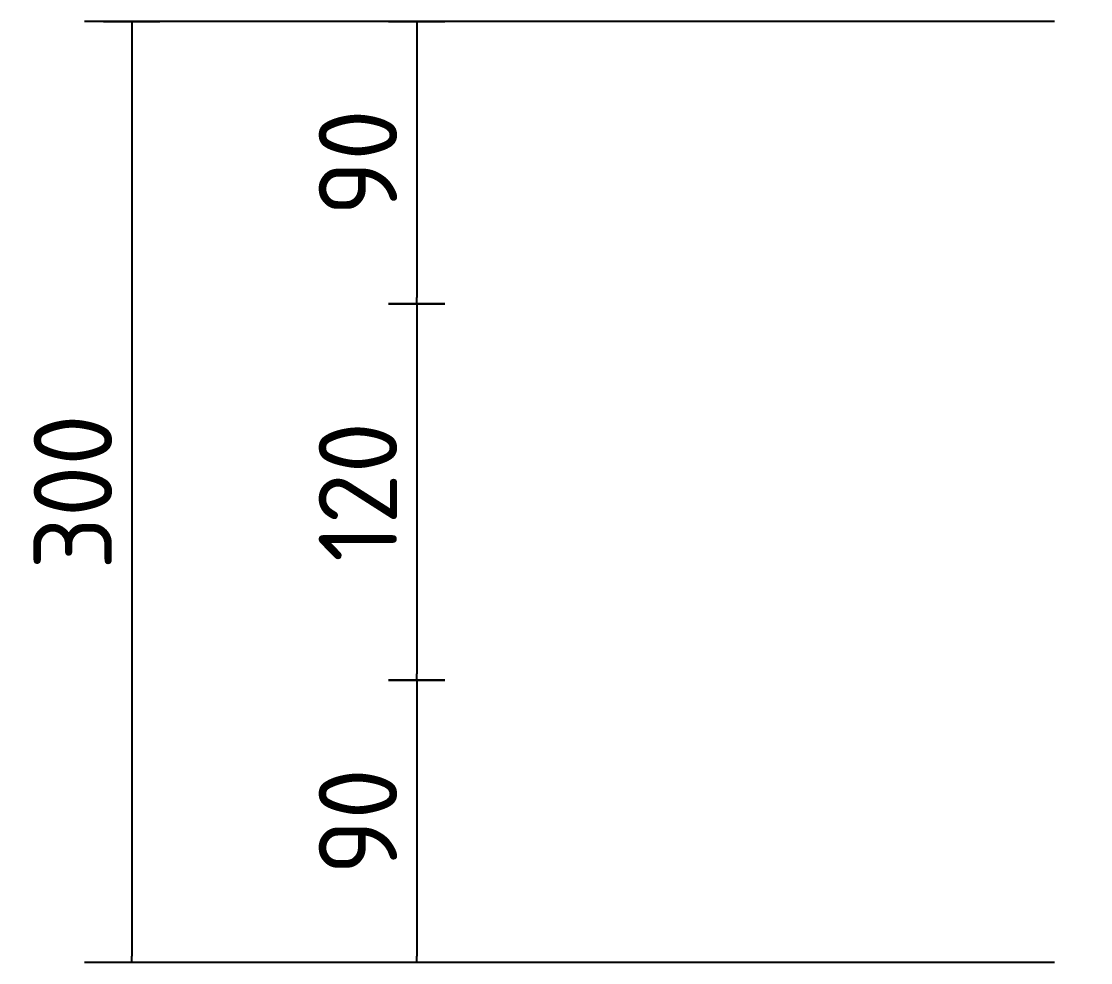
# Model space of a CAD drawing. Extents: x 0 to 420, y 0 to 297.
# Drawn here: x 86 to 120.09, y 192.37 to 222.37 of the extents above; entities that cross this region are included whole.
import ezdxf

# ---------------------------------------------------------------- set-up
doc = ezdxf.new("R2010")
doc.units = 0
doc.layers.get('0').update_dxf_attribs({"linetype": 'CONTINUOUS'})
doc.layers.get('DEFPOINTS').update_dxf_attribs({"linetype": 'CONTINUOUS'})
doc.layers.add('T25', color=1, linetype='CONTINUOUS')
doc.styles.add('ISO', font='iso3098b.shx')
doc.dimstyles.new('SIGNSDIM', dxfattribs={"dimtxt": 2.5, "dimasz": 0.2, "dimexe": 1.5, "dimexo": 2, "dimtad": 1, "dimdec": 4, "dimlfac": 10, "dimrnd": 1, "dimdsep": 46, "dimtxsty": 'ISO', "dimblk": 'SGNDIM', "dimcen": 2.5, "dimse2": 1, "dimadec": 0, "dimazin": 0, "dimtfac": 1, "dimtdec": 4, "dimtix": 1, "dimtmove": 0, "dimatfit": 3, "dimldrblk": 'SGNDIM', "dimfxl": 1, "dimtolj": 1, "dimtzin": 0, "dimarcsym": 0})

# ---------------------------------------------------------------- blocks, each defined once
blk = doc.blocks.new('SGNDIM')
for p, q in [((0, 4.5), (0, -4.5)), ((0, 0), (-1, 0))]:
    blk.add_line(p, q)
blk = doc.blocks.new('*D1')
at = {"layer": 'DEFPOINTS', "color": 0, "transparency": 16777216}
for p in [(120.938, 222.369), (89.52, 192.369), (120.938, 192.369)]:
    blk.add_point(p, dxfattribs=at)
at = {"layer": 'T25', "color": 0, "lineweight": -2, "transparency": 16777216}
for p, q in [((118.938, 222.369), (88.02, 222.369)), ((89.52, 222.169), (89.52, 192.569)), ((118.938, 192.369), (88.02, 192.369))]:
    blk.add_line(p, q, dxfattribs=at)
at = {"layer": 'T25', "color": 0, "lineweight": -2, "transparency": 16777216, "xscale": 0.2, "yscale": 0.2, "zscale": 0.2}
for p, rotation in [((89.52, 222.369), 90), ((89.52, 192.369), 270)]:
    blk.add_blockref('SGNDIM', p, dxfattribs=dict(at, rotation=rotation))
at = {"layer": 'T25', "color": 0, "transparency": 16777216, "insert": (87.645, 207.369), "char_height": 2.5, "attachment_point": 5, "rotation": 90, "style": 'ISO'}
blk.add_mtext('\\A1;300', dxfattribs=at)
blk = doc.blocks.new('*D2')
at = {"layer": 'DEFPOINTS', "color": 0, "transparency": 16777216}
for p in [(110.091, 222.369), (98.606, 213.369), (110.091, 213.369)]:
    blk.add_point(p, dxfattribs=at)
at = {"layer": 'T25', "color": 0, "lineweight": -2, "transparency": 16777216}
for p, q in [((108.091, 222.369), (97.106, 222.369)), ((98.606, 222.169), (98.606, 213.569))]:
    blk.add_line(p, q, dxfattribs=at)
at = {"layer": 'T25', "color": 0, "lineweight": -2, "transparency": 16777216, "xscale": 0.2, "yscale": 0.2, "zscale": 0.2}
for p, rotation in [((98.606, 222.369), 90), ((98.606, 213.369), 270)]:
    blk.add_blockref('SGNDIM', p, dxfattribs=dict(at, rotation=rotation))
at = {"layer": 'T25', "color": 0, "transparency": 16777216, "insert": (96.731, 217.869), "char_height": 2.5, "attachment_point": 5, "rotation": 90, "style": 'ISO'}
blk.add_mtext('\\A1;90', dxfattribs=at)
blk = doc.blocks.new('*D3')
at = {"layer": 'DEFPOINTS', "color": 0, "transparency": 16777216}
for p in [(117.748, 213.369), (98.606, 201.369), (117.748, 201.369)]:
    blk.add_point(p, dxfattribs=at)
at = {"layer": 'T25', "color": 0, "lineweight": -2, "transparency": 16777216}
blk.add_line((98.606, 213.169), (98.606, 201.569), dxfattribs=at)
at = {"layer": 'T25', "color": 0, "lineweight": -2, "transparency": 16777216, "xscale": 0.2, "yscale": 0.2, "zscale": 0.2}
for p, rotation in [((98.606, 213.369), 90), ((98.606, 201.369), 270)]:
    blk.add_blockref('SGNDIM', p, dxfattribs=dict(at, rotation=rotation))
at = {"layer": 'T25', "color": 0, "transparency": 16777216, "insert": (96.731, 207.369), "char_height": 2.5, "attachment_point": 5, "rotation": 90, "style": 'ISO'}
blk.add_mtext('\\A1;120', dxfattribs=at)
blk = doc.blocks.new('*D4')
at = {"layer": 'DEFPOINTS', "color": 0, "transparency": 16777216}
for p in [(110.091, 201.369), (98.606, 192.369), (110.091, 192.369)]:
    blk.add_point(p, dxfattribs=at)
at = {"layer": 'T25', "color": 0, "lineweight": -2, "transparency": 16777216}
for p, q in [((98.606, 201.169), (98.606, 192.569)), ((108.091, 192.369), (97.106, 192.369))]:
    blk.add_line(p, q, dxfattribs=at)
at = {"layer": 'T25', "color": 0, "lineweight": -2, "transparency": 16777216, "xscale": 0.2, "yscale": 0.2, "zscale": 0.2}
for p, rotation in [((98.606, 201.369), 90), ((98.606, 192.369), 270)]:
    blk.add_blockref('SGNDIM', p, dxfattribs=dict(at, rotation=rotation))
at = {"layer": 'T25', "color": 0, "transparency": 16777216, "insert": (96.731, 196.869), "char_height": 2.5, "attachment_point": 5, "rotation": 90, "style": 'ISO'}
blk.add_mtext('\\A1;90', dxfattribs=at)

msp = doc.modelspace()

# ---------------------------------------------------------------- dimensions: what is measured, and where the dimension line sits
at = {"layer": 'T25'}
for base, p1, p2, override, picture, middle in [((89.519543, 192.368563), (120.938092, 222.368563), (120.938092, 192.368563), {"dimse2": 0}, '*D1', (87.644543, 207.368563)), ((98.605807, 201.368563), (117.747766, 213.368563), (117.747766, 201.368563), {"dimse1": 1}, '*D3', (96.730807, 207.368563)), ((98.605807, 192.368563), (110.090982, 201.368563), (110.090982, 192.368563), {"dimse1": 1, "dimse2": 0}, '*D4', (96.730807, 196.868563))]:
    dim = msp.add_linear_dim(base=base, p1=p1, p2=p2, angle=90, dimstyle='SIGNSDIM', override=override, dxfattribs=at)
    dim.commit()
    dim.dimension.update_dxf_attribs({"geometry": picture, "text_midpoint": middle})
dim = msp.add_linear_dim(base=(98.605807, 213.368563), p1=(110.090982, 222.368563), p2=(110.090982, 213.368563), angle=90, dimstyle='SIGNSDIM', dxfattribs=at)
dim.commit()
dim.dimension.update_dxf_attribs({"geometry": '*D2', "text_midpoint": (96.730807, 217.868563)})

doc.saveas('drawing.dxf')
